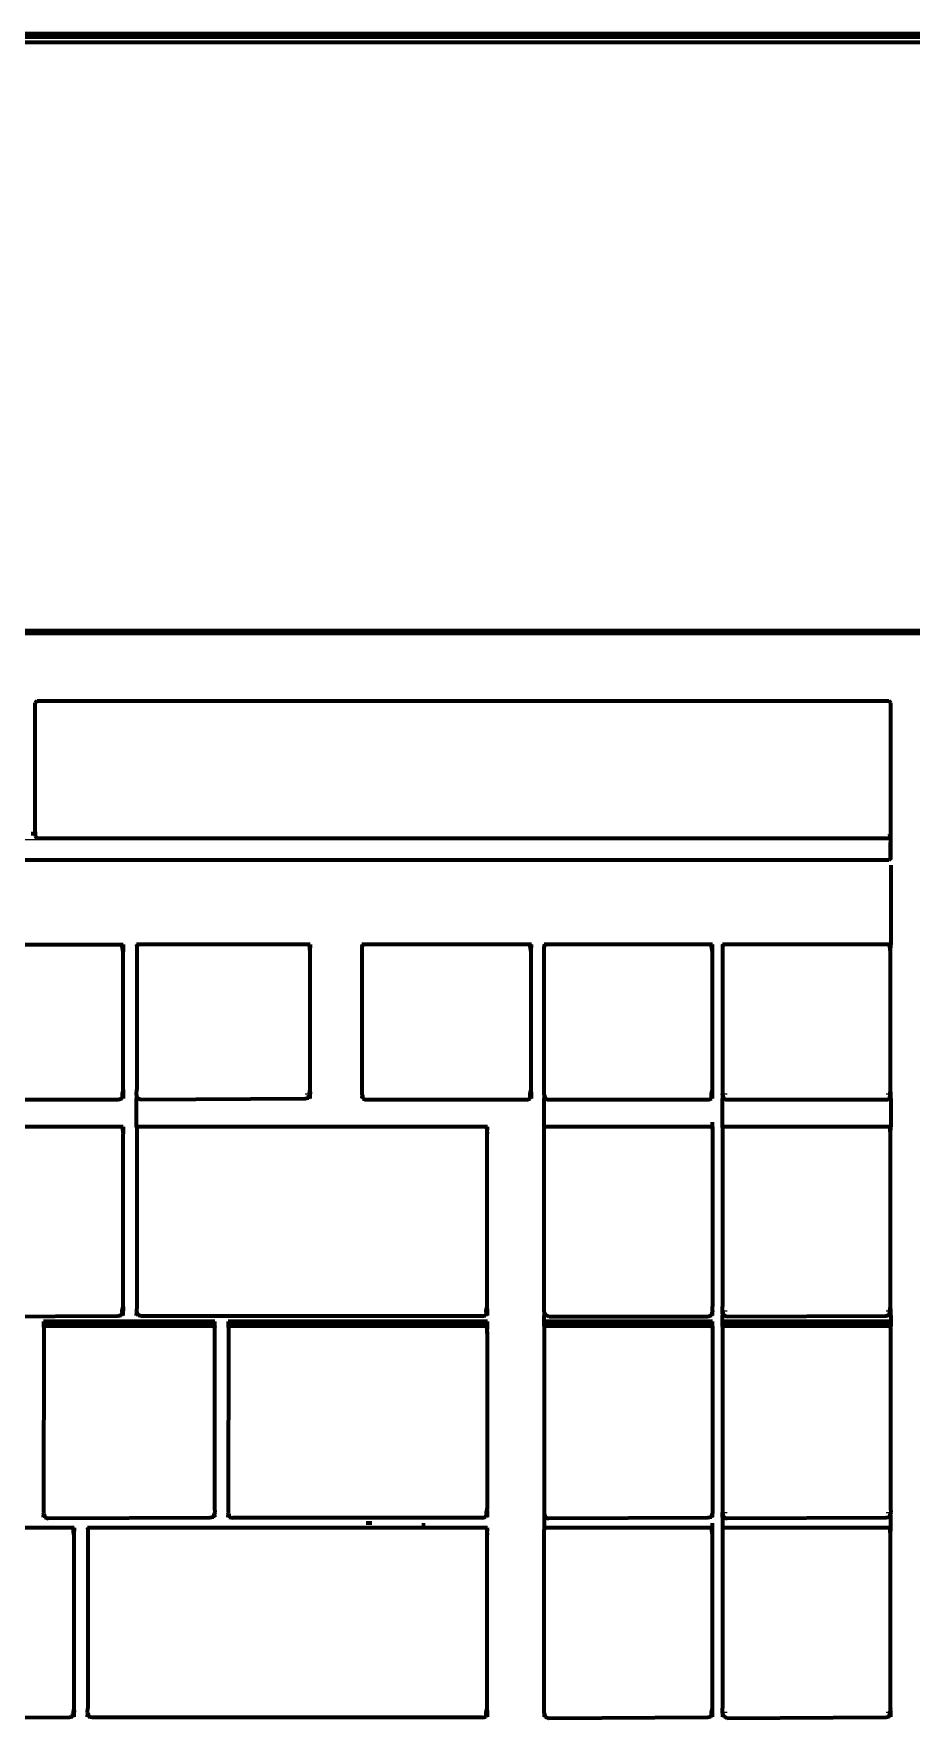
# Model space of a CAD drawing. Header units: millimetres. Extents: x 4307 to 31003, y 2809 to 20009.
# Drawn here: x 11611.5 to 11673.8, y 8724.7 to 8844.1 of the extents above; entities that cross this region are included whole.
import ezdxf

# ---------------------------------------------------------------- set-up
doc = ezdxf.new("R2010")
doc.units = ezdxf.units.MM
doc.layers.add('ProfileEdges', color=7, linetype='Continuous')

msp = doc.modelspace()

# ---------------------------------------------------------------- linework, layer by layer
for p, q in [((11672.2, 8786.99), (11470.43, 8786.99)), ((11672.2, 8787.09), (11672.2, 8786.99)), ((11672.2, 8786.8), (11672.2, 8785.66)), ((11470.43, 8785.66), (11672.2, 8785.66)), ((11617.79, 8768.98), (11617.88, 8768.98)), ((11630.79, 8768.98), (11631.06, 8768.98)), ((11631.06, 8768.98), (11631.14, 8768.98)), ((11646.75, 8768.98), (11646.84, 8768.98)), ((11659.61, 8768.98), (11659.69, 8768.98)), ((11660.38, 8768.98), (11660.72, 8768.98)), ((11672, 8768.98), (11672.29, 8768.98)), ((11672.29, 8768.98), (11672.34, 8768.98)), ((11605.89, 8768.64), (11617.79, 8768.64)), ((11617.79, 8768.64), (11617.88, 8768.65)), ((11618.81, 8768.65), (11618.89, 8768.64)), ((11618.89, 8768.64), (11630.79, 8768.61)), ((11631.01, 8768.66), (11631.14, 8768.65)), ((11634.8, 8768.65), (11634.88, 8768.64)), ((11634.88, 8768.64), (11646.75, 8768.64)), ((11646.75, 8768.64), (11646.84, 8768.65)), ((11647.73, 8768.65), (11647.81, 8768.64)), ((11647.81, 8768.64), (11659.61, 8768.64)), ((11659.61, 8768.64), (11659.69, 8768.65)), ((11660.38, 8768.65), (11660.46, 8768.64)), ((11660.46, 8768.64), (11672.26, 8768.64)), ((11672.26, 8768.64), (11672.34, 8768.65)), ((11617.54, 8753.25), (11617.69, 8753.25)), ((11617.75, 8753.26), (11617.88, 8753.25)), ((11617.88, 8753.58), (11617.79, 8753.58)), ((11618.81, 8753.25), (11618.93, 8753.26)), ((11619, 8753.25), (11619.15, 8753.25)), ((11643.37, 8753.25), (11643.53, 8753.25)), ((11643.59, 8753.26), (11643.72, 8753.25)), ((11643.63, 8753.58), (11643.72, 8753.58)), ((11647.73, 8753.25), (11647.85, 8753.26)), ((11647.85, 8753.26), (11647.88, 8753.25)), ((11647.88, 8753.25), (11647.92, 8753.25)), ((11659.35, 8753.25), (11659.61, 8753.25)), ((11659.61, 8753.58), (11659.69, 8753.58)), ((11659.61, 8753.25), (11659.69, 8753.25)), ((11660.38, 8753.58), (11660.72, 8753.58)), ((11660.38, 8753.25), (11660.46, 8753.25)), ((11660.46, 8753.25), (11660.72, 8753.25)), ((11672, 8753.58), (11672.27, 8753.58)), ((11672, 8753.25), (11672.15, 8753.25)), ((11672.21, 8753.26), (11672.34, 8753.25)), ((11672.27, 8753.58), (11672.34, 8753.58)), ((11612.23, 8738.96), (11612.31, 8738.96)), ((11612.31, 8738.96), (11624.03, 8738.92)), ((11624.28, 8739.29), (11624.37, 8739.29)), ((11624.28, 8738.96), (11624.37, 8738.96)), ((11625.31, 8738.96), (11625.4, 8738.96)), ((11643.59, 8738.97), (11643.72, 8738.96)), ((11643.63, 8739.29), (11643.72, 8739.29)), ((11647.73, 8738.96), (11647.81, 8738.96)), ((11647.81, 8738.96), (11659.35, 8738.92)), ((11659.61, 8739.29), (11659.69, 8739.29)), ((11659.61, 8738.96), (11659.69, 8738.96)), ((11660.38, 8739.29), (11660.72, 8739.29)), ((11660.38, 8738.96), (11660.46, 8738.96)), ((11660.46, 8738.96), (11672, 8738.92)), ((11672, 8739.29), (11672.34, 8739.29)), ((11672.26, 8738.96), (11672.34, 8738.96)), ((11602.46, 8724.79), (11614.06, 8724.75)), ((11614.27, 8724.8), (11614.4, 8724.79)), ((11614.4, 8725.12), (11614.33, 8725.12)), ((11615.34, 8725.12), (11615.42, 8725.12)), ((11615.34, 8724.79), (11615.42, 8724.79)), ((11643.59, 8724.8), (11643.72, 8724.79)), ((11643.63, 8725.12), (11643.72, 8725.12)), ((11647.73, 8724.79), (11647.81, 8724.79)), ((11647.81, 8724.79), (11659.35, 8724.75)), ((11659.56, 8724.8), (11659.69, 8724.79)), ((11659.61, 8725.12), (11659.69, 8725.12)), ((11660.38, 8725.12), (11660.72, 8725.12)), ((11660.38, 8724.79), (11660.5, 8724.8)), ((11660.54, 8724.79), (11672, 8724.75)), ((11672, 8725.12), (11672.27, 8725.12)), ((11672.21, 8724.8), (11672.34, 8724.79)), ((11672.27, 8725.12), (11672.34, 8725.12))]:
    msp.add_line(p, q)
at = {"layer": 'ProfileEdges', "lineweight": 211}
for p, q in [((11892.46, 8844.14), (11425.7, 8844.13)), ((11910.81, 8843.51), (11425.77, 8843.51)), ((11444.14, 8843.91), (11892.44, 8843.91)), ((11438.2, 8801.63), (11737.4, 8801.64)), ((11737.25, 8801.81), (11438.37, 8801.81)), ((11611.62, 8796.7), (11611.76, 8796.84)), ((11611.62, 8787.42), (11611.62, 8796.7)), ((11611.76, 8796.84), (11672.2, 8796.84)), ((11672.2, 8796.84), (11672.34, 8796.7)), ((11672.34, 8787.25), (11672.34, 8796.7)), ((11611.35, 8787.42), (11611.62, 8787.42)), ((11611.62, 8787.42), (11611.62, 8787.24)), ((11611.62, 8787.42), (11611.76, 8787.42)), ((11611.76, 8787.09), (11611.62, 8787.24)), ((11611.76, 8787.09), (11672.2, 8787.09)), ((11672.2, 8787.42), (11672.34, 8787.25)), ((11672.2, 8787.09), (11672.34, 8787.25)), ((11672.34, 8785.68), (11672.34, 8787.25)), ((11672.2, 8785.53), (11470.43, 8785.53)), ((11672.2, 8785.53), (11672.34, 8785.68)), ((11672.34, 8785.58), (11672.34, 8785.68)), ((11672.34, 8785.18), (11672.34, 8779.55)), ((11605.85, 8779.55), (11617.77, 8779.55)), ((11617.77, 8779.55), (11617.79, 8779.45)), ((11617.77, 8779.55), (11617.88, 8779.55)), ((11617.86, 8779.05), (11617.79, 8779.45)), ((11617.88, 8779.55), (11617.86, 8779.05)), ((11618.88, 8779.55), (11618.81, 8779.55)), ((11618.81, 8779.55), (11618.83, 8779.43)), ((11618.88, 8779.55), (11618.83, 8779.43)), ((11618.83, 8779.43), (11618.83, 8769.28)), ((11631.06, 8779.55), (11618.88, 8779.55)), ((11631.06, 8779.55), (11631.11, 8779.05)), ((11631.14, 8779.55), (11631.06, 8779.55)), ((11631.14, 8779.55), (11631.11, 8779.05)), ((11634.85, 8779.55), (11634.8, 8779.55)), ((11634.8, 8779.55), (11634.82, 8779.43)), ((11634.85, 8779.55), (11634.82, 8779.43)), ((11634.82, 8768.91), (11634.82, 8779.43)), ((11646.73, 8779.55), (11634.85, 8779.55)), ((11646.73, 8779.55), (11646.75, 8779.45)), ((11646.84, 8779.55), (11646.73, 8779.55)), ((11646.81, 8779.05), (11646.75, 8779.45)), ((11646.81, 8779.05), (11646.84, 8779.55)), ((11647.78, 8779.56), (11647.73, 8779.55)), ((11647.73, 8779.55), (11647.75, 8779.43)), ((11647.78, 8779.56), (11647.75, 8779.43)), ((11647.75, 8768.91), (11647.75, 8779.43)), ((11659.59, 8779.55), (11647.78, 8779.56)), ((11659.59, 8779.55), (11659.61, 8779.45)), ((11659.69, 8779.55), (11659.59, 8779.55)), ((11659.67, 8779.05), (11659.61, 8779.45)), ((11659.67, 8779.05), (11659.69, 8779.55)), ((11660.43, 8779.55), (11660.38, 8779.55)), ((11660.38, 8779.55), (11660.4, 8779.43)), ((11660.43, 8779.55), (11660.4, 8779.43)), ((11660.4, 8779.43), (11660.4, 8769.28)), ((11672.24, 8779.55), (11660.43, 8779.55)), ((11672.24, 8779.55), (11672.26, 8779.45)), ((11672.34, 8779.55), (11672.24, 8779.55)), ((11672.32, 8779.05), (11672.26, 8779.45)), ((11672.32, 8779.05), (11672.34, 8779.55)), ((11617.86, 8769.28), (11617.86, 8779.05)), ((11631.11, 8779.05), (11631.11, 8769.28)), ((11646.81, 8769.28), (11646.81, 8779.05)), ((11659.67, 8769.28), (11659.67, 8779.05)), ((11672.32, 8769.28), (11672.32, 8779.05)), ((11617.86, 8769.28), (11617.79, 8768.98)), ((11617.79, 8768.98), (11617.79, 8768.64)), ((11617.86, 8769.28), (11617.88, 8768.98)), ((11617.88, 8768.98), (11617.88, 8768.65)), ((11618.81, 8768.92), (11618.83, 8769.28)), ((11618.81, 8768.92), (11618.81, 8768.65)), ((11618.89, 8768.64), (11618.81, 8768.92)), ((11631.01, 8768.66), (11631.05, 8768.89)), ((11631.06, 8768.98), (11631.05, 8768.89)), ((11631.11, 8769.28), (11631.06, 8768.98)), ((11631.11, 8769.28), (11631.14, 8768.98)), ((11631.14, 8768.65), (11631.14, 8768.98)), ((11634.82, 8768.91), (11634.8, 8768.65)), ((11634.82, 8768.91), (11634.88, 8768.64)), ((11646.75, 8768.98), (11646.81, 8769.28)), ((11646.75, 8768.64), (11646.75, 8768.98)), ((11646.84, 8768.98), (11646.81, 8769.28)), ((11646.84, 8768.65), (11646.84, 8768.98)), ((11647.75, 8768.91), (11647.73, 8768.65)), ((11647.75, 8768.91), (11647.81, 8768.64)), ((11659.61, 8768.98), (11659.67, 8769.28)), ((11659.61, 8768.64), (11659.61, 8768.98)), ((11659.69, 8768.98), (11659.67, 8769.28)), ((11659.69, 8768.65), (11659.69, 8768.98)), ((11660.4, 8769.28), (11660.38, 8768.98)), ((11660.38, 8768.89), (11660.38, 8768.98)), ((11660.38, 8768.89), (11660.46, 8768.64)), ((11660.38, 8768.89), (11660.38, 8768.65)), ((11672.26, 8768.64), (11672.29, 8768.98)), ((11672.29, 8768.98), (11672.32, 8769.28)), ((11672.34, 8768.98), (11672.32, 8769.28)), ((11672.34, 8768.65), (11672.34, 8768.98)), ((11617.54, 8768.55), (11606.15, 8768.55)), ((11617.79, 8768.64), (11617.54, 8768.55)), ((11618.81, 8766.63), (11618.81, 8768.65)), ((11619.15, 8768.55), (11618.89, 8768.64)), ((11630.79, 8768.61), (11619.15, 8768.55)), ((11631.01, 8768.66), (11630.79, 8768.61)), ((11634.88, 8768.64), (11635.14, 8768.55)), ((11646.49, 8768.55), (11635.14, 8768.55)), ((11646.49, 8768.55), (11646.75, 8768.64)), ((11647.73, 8766.63), (11647.73, 8768.65)), ((11647.81, 8768.64), (11648.07, 8768.55)), ((11659.35, 8768.55), (11648.07, 8768.55)), ((11659.35, 8768.55), (11659.61, 8768.64)), ((11660.38, 8766.63), (11660.38, 8768.65)), ((11660.46, 8768.64), (11660.72, 8768.55)), ((11672, 8768.55), (11660.72, 8768.55)), ((11672, 8768.55), (11672.26, 8768.64)), ((11672.34, 8768.65), (11672.34, 8766.63)), ((11617.81, 8766.64), (11605.88, 8766.63)), ((11617.81, 8766.64), (11617.86, 8766.13)), ((11617.88, 8766.63), (11617.81, 8766.64)), ((11617.88, 8766.63), (11617.86, 8766.13)), ((11618.88, 8766.63), (11618.81, 8766.63)), ((11618.81, 8766.63), (11618.83, 8766.51)), ((11618.88, 8766.63), (11618.83, 8766.51)), ((11618.83, 8766.51), (11618.83, 8753.89)), ((11643.65, 8766.64), (11618.88, 8766.63)), ((11643.65, 8766.64), (11643.7, 8766.13)), ((11643.72, 8766.63), (11643.65, 8766.64)), ((11643.7, 8766.13), (11643.72, 8766.63)), ((11647.78, 8766.63), (11647.73, 8766.63)), ((11647.73, 8766.63), (11647.75, 8766.51)), ((11647.75, 8766.51), (11647.78, 8766.63)), ((11647.75, 8753.51), (11647.75, 8766.51)), ((11659.64, 8766.64), (11647.78, 8766.63)), ((11659.67, 8766.51), (11659.64, 8766.64)), ((11659.69, 8766.63), (11659.64, 8766.64)), ((11659.69, 8766.63), (11659.67, 8766.51)), ((11659.67, 8766.51), (11659.67, 8753.89)), ((11659.69, 8766.63), (11659.69, 8766.96)), ((11660.43, 8766.63), (11660.38, 8766.63)), ((11660.38, 8766.63), (11660.4, 8766.51)), ((11660.4, 8766.51), (11660.43, 8766.63)), ((11660.4, 8766.51), (11660.4, 8753.89)), ((11672.27, 8766.64), (11660.43, 8766.63)), ((11672.32, 8766.13), (11672.27, 8766.64)), ((11672.34, 8766.63), (11672.27, 8766.64)), ((11672.32, 8766.13), (11672.34, 8766.63)), ((11617.86, 8753.89), (11617.86, 8766.13)), ((11643.7, 8753.89), (11643.7, 8766.13)), ((11672.32, 8753.89), (11672.32, 8766.13)), ((11617.54, 8753.21), (11606.15, 8753.16)), ((11617.69, 8753.25), (11617.54, 8753.21)), ((11617.75, 8753.26), (11617.69, 8753.25)), ((11617.79, 8753.49), (11617.75, 8753.26)), ((11617.79, 8753.58), (11617.86, 8753.89)), ((11617.79, 8753.49), (11617.79, 8753.58)), ((11617.86, 8753.89), (11617.88, 8753.58)), ((11617.88, 8753.25), (11617.88, 8753.58)), ((11618.83, 8753.89), (11618.81, 8753.58)), ((11618.83, 8753.51), (11618.81, 8753.58)), ((11618.81, 8753.25), (11618.83, 8753.51)), ((11618.93, 8753.26), (11618.83, 8753.51)), ((11619, 8753.25), (11618.93, 8753.26)), ((11619.15, 8753.21), (11619, 8753.25)), ((11643.37, 8753.21), (11619.15, 8753.21)), ((11643.37, 8753.21), (11643.53, 8753.25)), ((11643.53, 8753.25), (11643.59, 8753.26)), ((11643.63, 8753.49), (11643.59, 8753.26)), ((11643.63, 8753.58), (11643.7, 8753.89)), ((11643.63, 8753.49), (11643.63, 8753.58)), ((11643.72, 8753.58), (11643.7, 8753.89)), ((11643.72, 8753.25), (11643.72, 8753.58)), ((11647.75, 8753.51), (11647.73, 8753.25)), ((11647.73, 8752.83), (11647.73, 8753.25)), ((11647.75, 8753.51), (11647.85, 8753.26)), ((11647.92, 8753.25), (11647.85, 8753.26)), ((11648.07, 8753.16), (11647.92, 8753.25)), ((11659.35, 8753.16), (11648.07, 8753.16)), ((11659.61, 8753.25), (11659.35, 8753.16)), ((11659.61, 8753.25), (11659.67, 8753.51)), ((11659.69, 8753.58), (11659.67, 8753.89)), ((11659.69, 8753.58), (11659.67, 8753.51)), ((11659.69, 8753.25), (11659.67, 8753.51)), ((11660.38, 8753.58), (11660.4, 8753.89)), ((11660.4, 8753.51), (11660.38, 8753.58)), ((11660.38, 8753.37), (11660.4, 8753.51)), ((11660.38, 8753.37), (11660.38, 8753.25)), ((11660.38, 8752.83), (11660.38, 8753.25)), ((11660.4, 8753.51), (11660.46, 8753.25)), ((11660.72, 8753.16), (11660.46, 8753.25)), ((11672, 8753.21), (11660.72, 8753.16)), ((11672.15, 8753.25), (11672, 8753.21)), ((11672.21, 8753.26), (11672.15, 8753.25)), ((11672.21, 8753.26), (11672.26, 8753.49)), ((11672.26, 8753.49), (11672.27, 8753.58)), ((11672.27, 8753.58), (11672.32, 8753.89)), ((11672.34, 8753.58), (11672.32, 8753.89)), ((11672.34, 8753.25), (11672.34, 8753.58)), ((11672.34, 8753.25), (11672.34, 8752.83)), ((11612.23, 8752.83), (11612.23, 8752.5)), ((11624.37, 8752.83), (11612.23, 8752.83)), ((11612.3, 8752.5), (11612.23, 8752.5)), ((11612.23, 8752.5), (11612.25, 8752.38)), ((11612.25, 8752.38), (11612.23, 8739.29)), ((11612.3, 8752.5), (11612.25, 8752.38)), ((11612.36, 8752.63), (11612.3, 8752.5)), ((11624.32, 8752.5), (11612.3, 8752.5)), ((11612.57, 8752.73), (11612.36, 8752.63)), ((11624.03, 8752.73), (11612.57, 8752.73)), ((11624.03, 8752.73), (11624.28, 8752.64)), ((11624.32, 8752.5), (11624.28, 8752.64)), ((11624.37, 8752.5), (11624.32, 8752.5)), ((11624.35, 8752.38), (11624.32, 8752.5)), ((11624.37, 8752.5), (11624.35, 8752.38)), ((11624.35, 8752.38), (11624.35, 8739.59)), ((11624.37, 8752.5), (11624.37, 8752.83)), ((11625.31, 8752.83), (11625.31, 8752.5)), ((11643.72, 8752.83), (11625.31, 8752.83)), ((11625.36, 8752.5), (11625.31, 8752.5)), ((11625.31, 8752.5), (11625.34, 8752.38)), ((11625.34, 8752.38), (11625.31, 8739.29)), ((11625.34, 8752.38), (11625.36, 8752.5)), ((11625.36, 8752.5), (11625.4, 8752.64)), ((11643.65, 8752.5), (11625.36, 8752.5)), ((11625.66, 8752.68), (11625.4, 8752.64)), ((11643.37, 8752.68), (11625.66, 8752.68)), ((11643.37, 8752.68), (11643.63, 8752.64)), ((11643.63, 8752.64), (11643.65, 8752.5)), ((11643.72, 8752.5), (11643.65, 8752.5)), ((11643.65, 8752.5), (11643.7, 8752)), ((11643.7, 8752), (11643.72, 8752.5)), ((11643.7, 8752), (11643.7, 8739.59)), ((11643.72, 8752.5), (11643.72, 8752.83)), ((11659.69, 8752.83), (11647.73, 8752.83)), ((11647.73, 8752.5), (11647.73, 8752.83)), ((11647.8, 8752.5), (11647.73, 8752.5)), ((11647.73, 8752.5), (11647.75, 8752.38)), ((11647.8, 8752.5), (11647.75, 8752.38)), ((11647.75, 8752.38), (11647.75, 8739.22)), ((11647.85, 8752.63), (11647.8, 8752.5)), ((11659.64, 8752.5), (11647.8, 8752.5)), ((11648.07, 8752.73), (11647.85, 8752.63)), ((11659.35, 8752.73), (11648.07, 8752.73)), ((11659.61, 8752.64), (11659.35, 8752.73)), ((11659.64, 8752.5), (11659.61, 8752.64)), ((11659.67, 8752.38), (11659.64, 8752.5)), ((11659.69, 8752.5), (11659.64, 8752.5)), ((11659.69, 8752.5), (11659.67, 8752.38)), ((11659.67, 8752.38), (11659.67, 8739.59)), ((11659.69, 8752.5), (11659.69, 8752.83)), ((11672.34, 8752.83), (11660.38, 8752.83)), ((11660.38, 8752.5), (11660.38, 8752.83)), ((11660.43, 8752.5), (11660.38, 8752.5)), ((11660.38, 8752.5), (11660.4, 8752.38)), ((11660.4, 8752.38), (11660.38, 8739.29)), ((11660.4, 8752.38), (11660.43, 8752.5)), ((11660.43, 8752.5), (11660.46, 8752.64)), ((11672.29, 8752.5), (11660.43, 8752.5)), ((11660.46, 8752.64), (11660.72, 8752.73)), ((11672, 8752.73), (11660.72, 8752.73)), ((11672.26, 8752.64), (11672, 8752.73)), ((11672.29, 8752.5), (11672.26, 8752.64)), ((11672.32, 8752.38), (11672.29, 8752.5)), ((11672.34, 8752.5), (11672.29, 8752.5)), ((11672.32, 8752.38), (11672.34, 8752.5)), ((11672.32, 8752.38), (11672.32, 8739.59)), ((11672.34, 8752.83), (11672.34, 8752.5)), ((11612.25, 8739.22), (11612.23, 8739.29)), ((11612.23, 8738.96), (11612.25, 8739.22)), ((11612.25, 8739.22), (11612.31, 8738.96)), ((11612.31, 8738.96), (11612.57, 8738.86)), ((11624.03, 8738.92), (11612.57, 8738.86)), ((11624.28, 8738.96), (11624.03, 8738.92)), ((11624.28, 8738.96), (11624.35, 8739.22)), ((11624.35, 8739.59), (11624.37, 8739.29)), ((11624.37, 8739.29), (11624.35, 8739.22)), ((11624.37, 8738.96), (11624.35, 8739.22)), ((11625.34, 8739.22), (11625.31, 8739.29)), ((11625.31, 8738.96), (11625.34, 8739.22)), ((11625.34, 8739.22), (11625.4, 8738.96)), ((11625.4, 8738.96), (11625.66, 8738.92)), ((11643.37, 8738.92), (11625.66, 8738.92)), ((11643.37, 8738.92), (11643.59, 8738.97)), ((11643.63, 8739.2), (11643.59, 8738.97)), ((11643.7, 8739.59), (11643.63, 8739.29)), ((11643.63, 8739.29), (11643.63, 8739.2)), ((11643.72, 8739.29), (11643.7, 8739.59)), ((11643.72, 8738.96), (11643.72, 8739.29)), ((11647.75, 8739.22), (11647.73, 8738.96)), ((11647.73, 8738.96), (11647.73, 8738.21)), ((11647.75, 8739.22), (11647.81, 8738.96)), ((11647.81, 8738.96), (11648.07, 8738.86)), ((11659.35, 8738.92), (11648.07, 8738.86)), ((11659.61, 8738.96), (11659.35, 8738.92)), ((11659.61, 8738.96), (11659.67, 8739.22)), ((11659.67, 8739.59), (11659.69, 8739.29)), ((11659.69, 8739.29), (11659.67, 8739.22)), ((11659.69, 8738.96), (11659.67, 8739.22)), ((11660.4, 8739.22), (11660.38, 8739.29)), ((11660.38, 8738.96), (11660.4, 8739.22)), ((11660.38, 8738.96), (11660.38, 8738.21)), ((11660.4, 8739.22), (11660.46, 8738.96)), ((11660.46, 8738.96), (11660.72, 8738.86)), ((11672, 8738.92), (11660.72, 8738.86)), ((11672.26, 8738.96), (11672, 8738.92)), ((11672.26, 8738.96), (11672.32, 8739.22)), ((11672.32, 8739.59), (11672.34, 8739.29)), ((11672.34, 8739.29), (11672.32, 8739.22)), ((11672.34, 8738.96), (11672.32, 8739.22)), ((11672.34, 8738.21), (11672.34, 8738.96)), ((11614.33, 8738.21), (11602.44, 8738.21)), ((11614.33, 8738.21), (11614.32, 8738.23)), ((11614.38, 8737.71), (11614.33, 8738.21)), ((11614.4, 8738.21), (11614.33, 8738.21)), ((11614.4, 8738.21), (11614.38, 8737.71)), ((11614.38, 8737.71), (11614.38, 8725.42)), ((11615.41, 8738.21), (11615.34, 8738.21)), ((11615.34, 8738.21), (11615.36, 8738.09)), ((11615.36, 8738.09), (11615.41, 8738.21)), ((11615.36, 8738.09), (11615.36, 8725.42)), ((11643.65, 8738.21), (11615.41, 8738.21)), ((11635.52, 8738.54), (11635.1, 8738.54)), ((11639.29, 8738.39), (11639.06, 8738.39)), ((11643.65, 8738.21), (11643.7, 8737.71)), ((11643.72, 8738.21), (11643.65, 8738.21)), ((11643.7, 8737.71), (11643.72, 8738.21)), ((11643.7, 8725.42), (11643.7, 8737.71)), ((11647.8, 8738.21), (11647.73, 8738.21)), ((11647.73, 8738.21), (11647.75, 8738.09)), ((11647.8, 8738.21), (11647.75, 8738.09)), ((11647.75, 8725.05), (11647.75, 8738.09)), ((11659.62, 8738.21), (11647.8, 8738.21)), ((11659.67, 8737.71), (11659.62, 8738.21)), ((11659.69, 8738.21), (11659.62, 8738.21)), ((11659.67, 8737.71), (11659.69, 8738.21)), ((11659.67, 8725.42), (11659.67, 8737.71)), ((11659.69, 8738.21), (11659.69, 8738.54)), ((11660.45, 8738.21), (11660.38, 8738.21)), ((11660.38, 8738.21), (11660.4, 8738.09)), ((11660.4, 8738.09), (11660.45, 8738.21)), ((11660.4, 8738.09), (11660.4, 8725.42)), ((11672.27, 8738.21), (11660.45, 8738.21)), ((11672.32, 8737.71), (11672.27, 8738.21)), ((11672.34, 8738.21), (11672.27, 8738.21)), ((11672.32, 8737.71), (11672.34, 8738.21)), ((11672.32, 8725.42), (11672.32, 8737.71)), ((11614.06, 8724.75), (11602.71, 8724.69)), ((11614.27, 8724.8), (11614.06, 8724.75)), ((11614.27, 8724.8), (11614.31, 8725.03)), ((11614.33, 8725.12), (11614.31, 8725.03)), ((11614.38, 8725.42), (11614.33, 8725.12)), ((11614.38, 8725.42), (11614.4, 8725.12)), ((11614.4, 8724.79), (11614.4, 8725.12)), ((11615.34, 8725.12), (11615.36, 8725.42)), ((11615.36, 8725.05), (11615.34, 8725.12)), ((11615.34, 8724.79), (11615.36, 8725.05)), ((11615.36, 8725.05), (11615.42, 8724.79)), ((11615.68, 8724.75), (11615.42, 8724.79)), ((11643.37, 8724.75), (11615.68, 8724.75)), ((11643.37, 8724.75), (11643.59, 8724.8)), ((11643.59, 8724.8), (11643.63, 8725.03)), ((11643.63, 8725.12), (11643.7, 8725.42)), ((11643.63, 8725.03), (11643.63, 8725.12)), ((11643.72, 8725.12), (11643.7, 8725.42)), ((11643.72, 8724.79), (11643.72, 8725.12)), ((11647.75, 8725.05), (11647.73, 8724.79)), ((11647.75, 8725.05), (11647.81, 8724.79)), ((11647.81, 8724.79), (11648.07, 8724.69)), ((11659.35, 8724.75), (11648.07, 8724.69)), ((11659.56, 8724.8), (11659.35, 8724.75)), ((11659.61, 8725.03), (11659.56, 8724.8)), ((11659.61, 8725.12), (11659.67, 8725.42)), ((11659.61, 8725.03), (11659.61, 8725.12)), ((11659.69, 8725.12), (11659.67, 8725.42)), ((11659.69, 8724.79), (11659.69, 8725.12)), ((11660.38, 8725.12), (11660.4, 8725.42)), ((11660.4, 8725.05), (11660.38, 8725.12)), ((11660.4, 8725.05), (11660.38, 8724.79)), ((11660.5, 8724.8), (11660.4, 8725.05)), ((11660.54, 8724.79), (11660.5, 8724.8)), ((11660.72, 8724.69), (11660.54, 8724.79)), ((11672, 8724.75), (11660.72, 8724.69)), ((11672.21, 8724.8), (11672, 8724.75)), ((11672.21, 8724.8), (11672.26, 8725.03)), ((11672.27, 8725.12), (11672.26, 8725.03)), ((11672.32, 8725.42), (11672.27, 8725.12)), ((11672.34, 8725.12), (11672.32, 8725.42)), ((11672.34, 8724.79), (11672.34, 8725.12))]:
    msp.add_line(p, q, dxfattribs=at)

doc.saveas('drawing.dxf')
